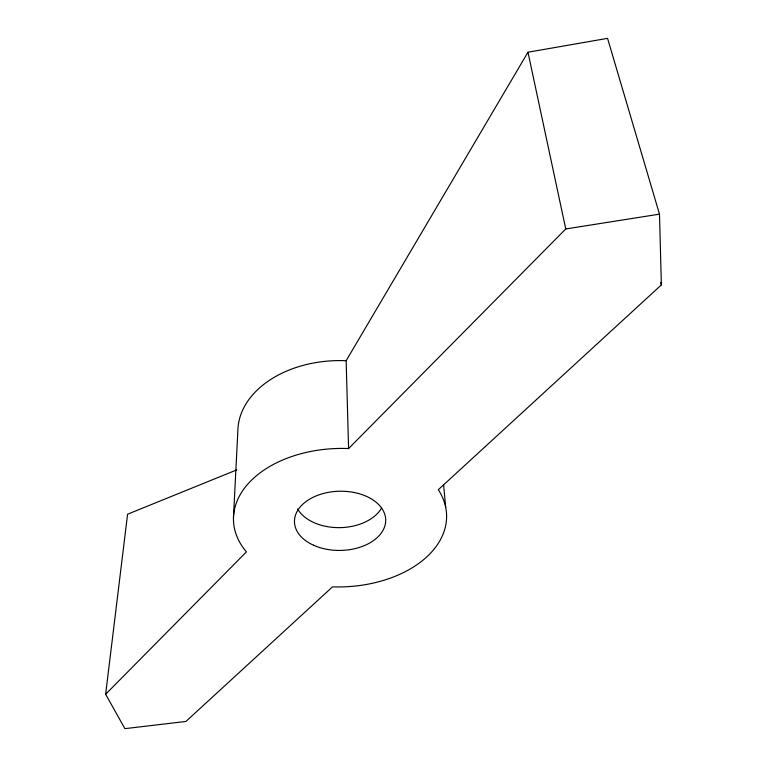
<?xml version="1.0" encoding="UTF-8"?>
<svg xmlns="http://www.w3.org/2000/svg" width="767" height="767" viewBox="0 0 767 767"><rect width="100%" height="100%" fill="white"/><g stroke="black" fill="none" stroke-linecap="round" stroke-linejoin="round"><path stroke-width="1.15" d="M233.465 517.6L237.904 429.903A100.333 69.759 -1.2 0 1 346.138 360.73L527.974 52.223L607.56 38.35L659.495 214.146L661.365 284.902L438.312 489.71A106.594 69.241 -1.2 0 1 332.514 586.86L185.911 721.459L124.906 728.65L105.635 694.24L127.581 514.216L236.744 469.903M105.635 694.24L246.399 551.904A106.594 69.241 -1.2 0 1 250.684 481.014A106.594 69.241 -1.2 0 1 348.592 448.551L565.758 228.959L659.495 214.146M660.713 282.611L661.365 284.902M527.974 52.223L565.758 228.959M443.614 484.878L445.685 507.342M346.138 360.73L348.592 448.551M381.669 507.888A44.927 29.683 -1.2 0 1 339.608 527.638A44.927 29.683 -1.2 0 1 297.548 508.866M313.482 545.203A45.627 29.597 -1.2 0 0 385.485 523.209A45.627 29.597 -1.2 0 0 321.306 494.082A45.627 29.597 -1.2 0 0 313.482 545.203"/></g></svg>
